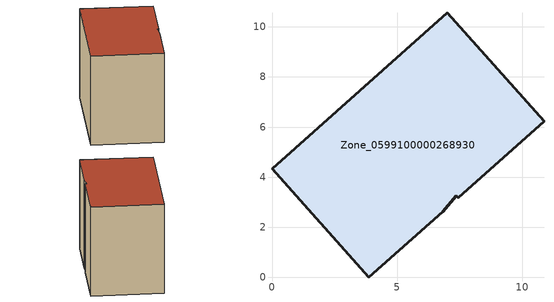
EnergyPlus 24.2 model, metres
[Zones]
Zone_0599100000268930
 floor ground (C_G): 0,4.34 6.99,10.57 10.86,6.23 7.43,3.17 7.36,3.25 6.82,2.62 3.87,0 z0
 wall outside (C_F): 6.99,10.57 0,4.34 3.87,0 6.82,2.62 7.36,3.25 7.43,3.17 10.86,6.23 6.99,10.57 z0:7.64
 roof outside (C_R): 7.36,3.25 7.43,3.17 10.86,6.23 6.99,10.57 0,4.34 3.87,0 6.82,2.62 z7.64
[BUILDING]
Pand.0599100000268930: North Axis=0; Terrain=City; Loads Convergence Tolerance Value=0.04; Temperature Convergence Tolerance Value=0.4; Solar Distribution=FullExterior; Maximum Number of Warmup Days=25; Minimum Number of Warmup Days=1
[Site:Location]
Rotterdam.The.Hague.AP_ZH_NLD Design_Conditions: Latitude=51.96; Longitude=4.45; Time Zone=1; Elevation=-4.5
[SITE:GROUNDTEMPERATURE:BUILDINGSURFACE]
18, 18, 18, 18, 18, 18, 18, 18, 18, 18, 18, 18
[MATERIAL] Thermal Absorptance=0.9; Solar Absorptance=0.7; Visible Absorptance=0.7
Name | Roughness | Thickness | Conductivity | Density | Specific Heat
G.TC.1965-1974 | MediumSmooth | 0.15 | 0.882353 | 540 | 1210
F.TC.1965-1974 | Rough | 0.3 | 0.697674 | 1920 | 840
R.TC.1965-1974 | MediumRough | 0.2 | 0.232558 | 1500 | 1000
[CONSTRUCTION]
C_G: G.TC.1965-1974
C_F: F.TC.1965-1974
C_R: R.TC.1965-1974
[ZONE]
Zone_0599100000268930: Type=1; Multiplier=1; Ceiling Height=Autocalculate; Volume=Autocalculate; Floor Area=autocalculate; Part of Total Floor Area=Yes
[ZONEINFILTRATION:DESIGNFLOWRATE]
Infil_Zone_0599100000268930: Zone or ZoneList or Space or SpaceList=Zone_0599100000268930; Schedule=AlwaysOn; Design Flow Rate Calculation Method=Flow/Area; Flow Rate per Floor Area=0.003; Constant Term Coefficient=1; Temperature Term Coefficient=0; Velocity Term Coefficient=0; Velocity Squared Term Coefficient=0
[HVACTEMPLATE:ZONE:IDEALLOADSAIRSYSTEM]
Zone_0599100000268930: Maximum Heating Supply Air Temperature=50; Minimum Cooling Supply Air Temperature=13; Maximum Heating Supply Air Humidity Ratio=0.0156; Minimum Cooling Supply Air Humidity Ratio=0.0077; Heating Limit=NoLimit; Cooling Limit=NoLimit; Dehumidification Control Type=ConstantSensibleHeatRatio; Cooling Sensible Heat Ratio=0.7; Dehumidification Setpoint=60; Humidification Control Type=None; Humidification Setpoint=30; Outdoor Air Method=None; Outdoor Air Flow Rate per Person=0.00944; Outdoor Air Flow Rate per Zone Floor Area=0; Outdoor Air Flow Rate per Zone=0; Demand Controlled Ventilation Type=None; Outdoor Air Economizer Type=NoEconomizer; Heat Recovery Type=None; Sensible Heat Recovery Effectiveness=0.7; Latent Heat Recovery Effectiveness=0.65
[ZONECONTROL:THERMOSTAT]
ThermostatControl_Zone_0599100000268930: Zone or ZoneList=Zone_0599100000268930; Control Type Schedule=DualSetpointControlType; Control 1=Thermostat_Zone_0599100000268930; Temperature Difference Between Cutout And Setpoint=0
[THERMOSTATSETPOINT:DUALSETPOINT]
Thermostat_Zone_0599100000268930: Heating Setpoint Temperature Schedule=HeatingSetpoint_Zone_0599100000268930; Cooling Setpoint Temperature Schedule=CoolingSetpoint_Zone_0599100000268930
[SCHEDULE:COMPACT]
HeatingSetpoint_Zone_0599100000268930: Through: 12/31, For: AllDays, Until: 24:00, 21
CoolingSetpoint_Zone_0599100000268930: Through: 12/31, For: AllDays, Until: 24:00, 24
DualSetpointControlType: Through: 12/31, For: AllDays, Until: 24:00, 4
AlwaysOn: Through: 12/31, For: AllDays, Until: 24:00, 1
